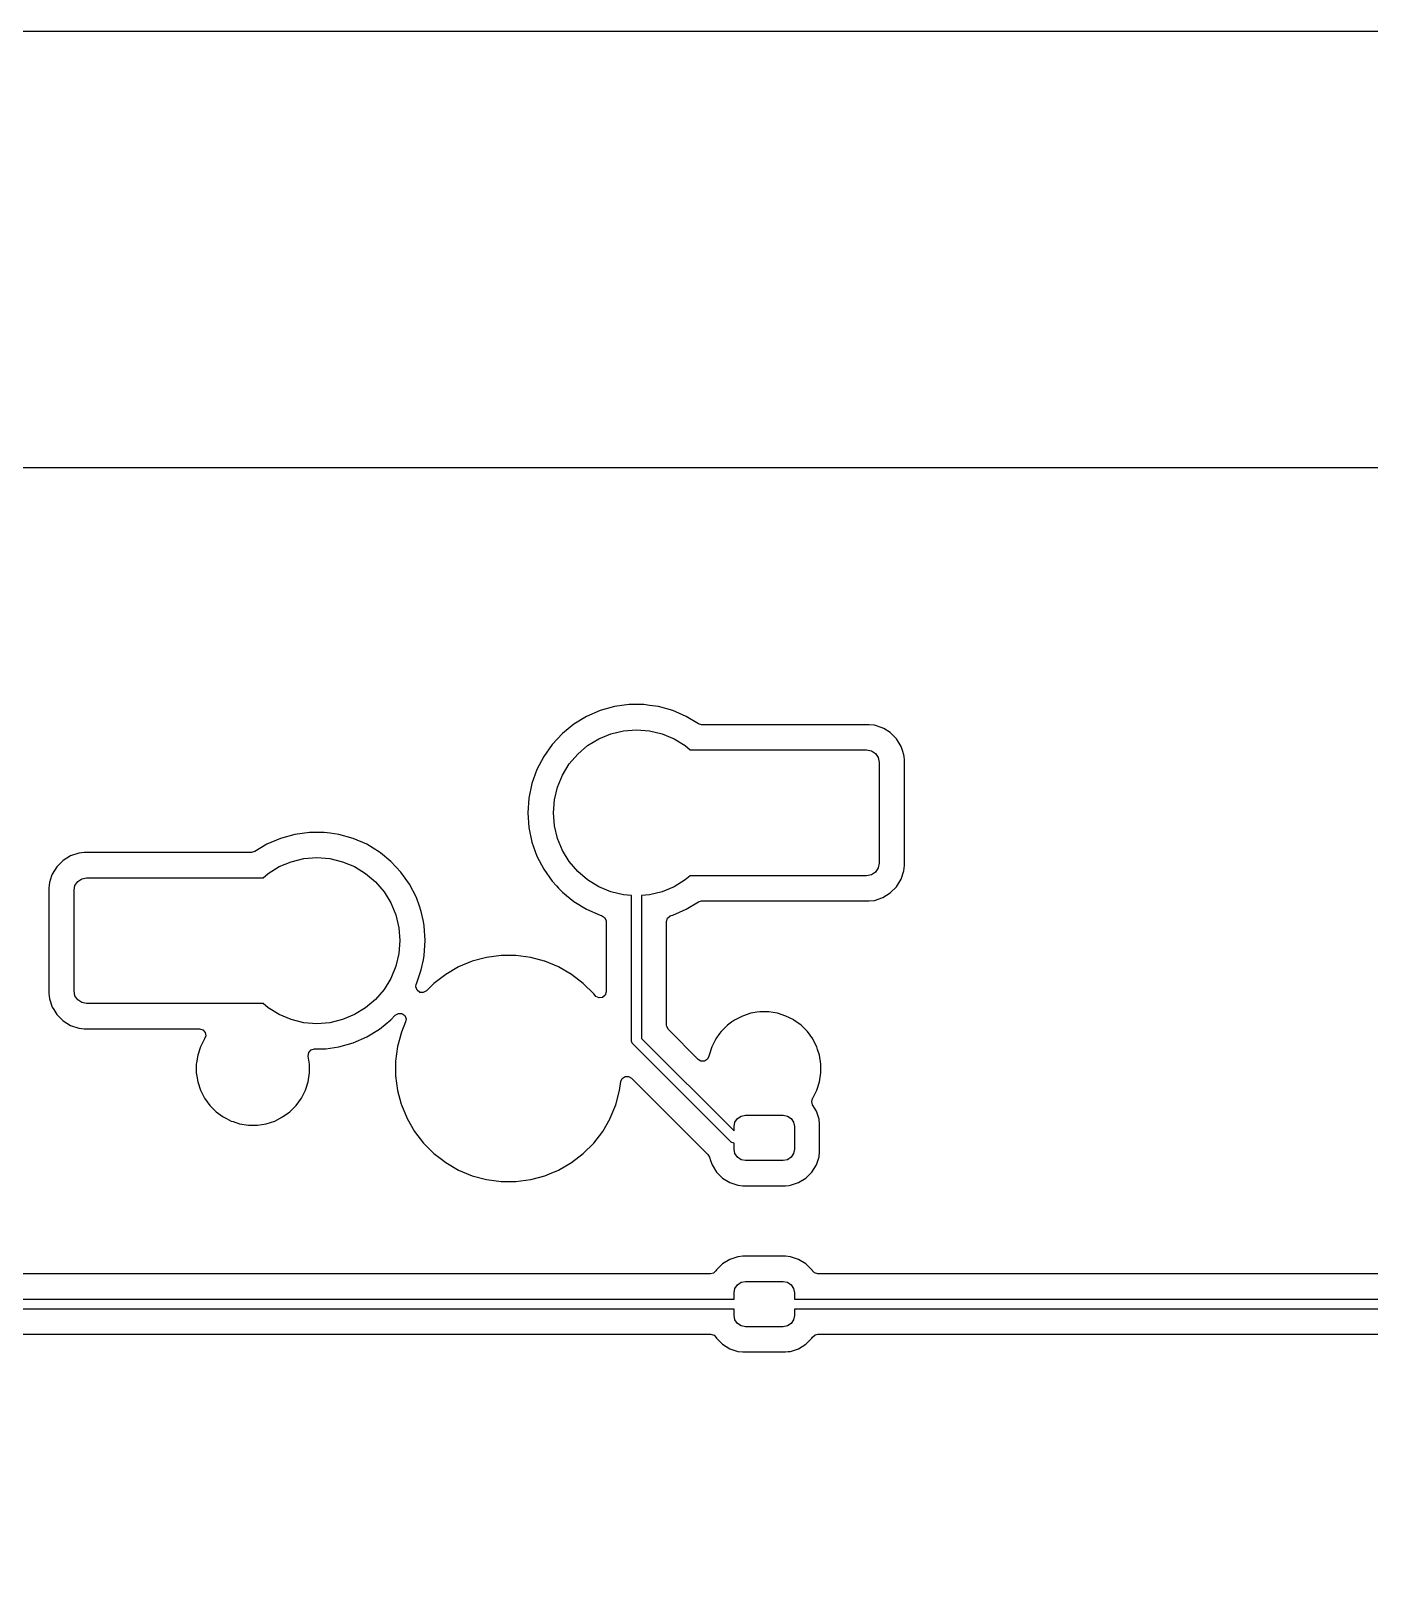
# Model space of a CAD drawing. Header units: millimetres. Extents: x 46 to 4458, y 59 to 1499.
# Drawn here: x 1665.19 to 1691.8, y 913.83 to 944.7 of the extents above; entities that cross this region are included whole.
import ezdxf

# ---------------------------------------------------------------- set-up
doc = ezdxf.new("R2010")
doc.units = ezdxf.units.MM
doc.layers.add('BLACK', color=7, linetype='Continuous')

msp = doc.modelspace()

# ---------------------------------------------------------------- linework, layer by layer
msp.add_lwpolyline([(1739.51188, 833.25441), (1638.06271, 833.5564), (1638.38771, 944.69762), (2107.13583, 944.69762), (2107.13583, 832.69492), (1950.85196, 832.69492)])
at = {"layer": 'BLACK', "linetype": 'Continuous'}
for p, q in [((1646.63262, 936.02944), (1832.63461, 936.02944)), ((1676.23144, 931.08075), (1675.98007, 930.92789)), ((1676.50127, 931.19795), (1676.23144, 931.08075)), ((1676.23144, 931.08075), (1676.23144, 931.08075)), ((1676.78456, 931.27733), (1676.50127, 931.19795)), ((1677.07602, 931.31739), (1676.78456, 931.27733)), ((1676.78456, 931.27733), (1676.78456, 931.27733)), ((1677.37022, 931.31739), (1677.07602, 931.31739)), ((1677.07602, 931.31739), (1677.07602, 931.31739)), ((1677.48569, 931.30152), (1677.37022, 931.31739)), ((1677.37022, 931.31739), (1677.37022, 931.31739)), ((1677.66167, 931.27733), (1677.48569, 931.30152)), ((1677.66168, 931.27733), (1677.66167, 931.27733)), ((1677.94496, 931.19795), (1677.66168, 931.27733)), ((1677.66168, 931.27733), (1677.66168, 931.27733)), ((1678.21479, 931.08075), (1677.94496, 931.19795)), ((1678.2148, 931.08075), (1678.21479, 931.08075)), ((1678.45375, 930.93544), (1678.2148, 931.08075)), ((1675.75186, 930.74223), (1675.55105, 930.52721)), ((1675.98007, 930.92789), (1675.75186, 930.74223)), ((1676.71324, 930.73613), (1676.965, 930.79657)), ((1676.965, 930.79657), (1677.22312, 930.81689)), ((1677.22312, 930.81689), (1677.48124, 930.79657)), ((1677.48124, 930.79657), (1677.733, 930.73613)), ((1678.51818, 930.91739), (1678.45375, 930.93544)), ((1679.89599, 930.91739), (1678.51818, 930.91739)), ((1679.896, 930.91739), (1679.89599, 930.91739)), ((1681.84813, 930.91739), (1679.896, 930.91739)), ((1681.84814, 930.91739), (1681.84813, 930.91739)), ((1681.95091, 930.90689), (1681.84814, 930.91739)), ((1681.95092, 930.90689), (1681.95091, 930.90689)), ((1682.10727, 930.85508), (1681.95092, 930.90689)), ((1682.11745, 930.8517), (1682.10727, 930.85508)), ((1682.11746, 930.8517), (1682.11745, 930.8517)), ((1682.13823, 930.83889), (1682.11746, 930.8517)), ((1682.26678, 930.7596), (1682.13823, 930.83889)), ((1682.39083, 930.63554), (1682.26678, 930.7596)), ((1675.55105, 930.52721), (1675.3814, 930.28687)), ((1676.05639, 930.33361), (1676.25327, 930.50177)), ((1676.25327, 930.50177), (1676.47404, 930.63705)), ((1676.47404, 930.63705), (1676.71324, 930.73613)), ((1677.733, 930.73613), (1677.9722, 930.63705)), ((1677.9722, 930.63705), (1678.19297, 930.50177)), ((1678.19297, 930.50177), (1678.29234, 930.41689)), ((1682.48293, 930.48622), (1682.39083, 930.63554)), ((1682.51696, 930.38353), (1682.48293, 930.48622)), ((1675.3814, 930.28687), (1675.24605, 930.02565)), ((1675.3814, 930.28687), (1675.3814, 930.28687)), ((1675.75296, 929.91597), (1675.88824, 930.13673)), ((1675.88824, 930.13673), (1676.05639, 930.33361)), ((1678.29234, 930.41689), (1679.84812, 930.41689)), ((1679.84812, 930.41689), (1681.79812, 930.41689)), ((1681.79812, 930.41689), (1681.89379, 930.39786)), ((1681.89379, 930.39786), (1681.9749, 930.34366)), ((1681.9749, 930.34366), (1682.02909, 930.26256)), ((1682.02909, 930.26256), (1682.04812, 930.16689)), ((1682.04812, 930.16689), (1682.04812, 928.16689)), ((1682.53812, 930.31969), (1682.51696, 930.38353)), ((1682.53812, 930.31968), (1682.53812, 930.31969)), ((1682.54147, 930.28687), (1682.53812, 930.31968)), ((1682.54862, 930.2169), (1682.54147, 930.28687)), ((1682.54862, 928.11688), (1682.54862, 930.2169)), ((1675.24605, 930.02565), (1675.14753, 929.74845)), ((1675.65388, 929.67677), (1675.75296, 929.91597)), ((1675.14752, 929.74843), (1675.08767, 929.4604)), ((1675.14753, 929.74845), (1675.14752, 929.74843)), ((1675.59343, 929.425), (1675.65388, 929.67677)), ((1675.08767, 929.4604), (1675.06759, 929.16689)), ((1675.08767, 929.4604), (1675.08767, 929.4604)), ((1675.57312, 929.16689), (1675.59343, 929.425)), ((1675.06759, 929.16689), (1675.08767, 928.87338)), ((1675.59343, 928.90877), (1675.57312, 929.16689)), ((1675.65388, 928.65701), (1675.59343, 928.90877)), ((1670.15127, 928.65795), (1669.88144, 928.54075)), ((1670.43456, 928.73733), (1670.15127, 928.65795)), ((1670.72602, 928.77739), (1670.43456, 928.73733)), ((1670.43456, 928.73733), (1670.43456, 928.73733)), ((1671.02022, 928.77739), (1670.72602, 928.77739)), ((1670.72602, 928.77739), (1670.72602, 928.77739)), ((1671.13569, 928.76152), (1671.02022, 928.77739)), ((1671.02022, 928.77739), (1671.02022, 928.77739)), ((1671.31167, 928.73733), (1671.13569, 928.76152)), ((1671.31168, 928.73733), (1671.31167, 928.73733)), ((1671.59496, 928.65795), (1671.31168, 928.73733)), ((1671.31168, 928.73733), (1671.31168, 928.73733)), ((1671.86479, 928.54075), (1671.59496, 928.65795)), ((1675.08767, 928.87338), (1675.08767, 928.87337)), ((1675.08767, 928.87337), (1675.14752, 928.58534)), ((1675.14752, 928.58534), (1675.14753, 928.58533)), ((1675.14753, 928.58533), (1675.24605, 928.30813)), ((1675.75296, 928.4178), (1675.65388, 928.65701)), ((1665.97878, 928.3117), (1665.82946, 928.2196)), ((1665.97879, 928.3117), (1665.97878, 928.3117)), ((1666.14532, 928.36689), (1665.97879, 928.3117)), ((1666.2481, 928.37739), (1666.14532, 928.36689)), ((1666.14532, 928.36689), (1666.14532, 928.36689)), ((1666.24812, 928.37739), (1666.2481, 928.37739)), ((1669.57806, 928.37739), (1666.24812, 928.37739)), ((1669.64249, 928.39544), (1669.57806, 928.37739)), ((1669.88144, 928.54075), (1669.64249, 928.39544)), ((1669.88144, 928.54075), (1669.88144, 928.54075)), ((1670.615, 928.25657), (1670.87312, 928.27689)), ((1670.87312, 928.27689), (1671.13124, 928.25657)), ((1671.8648, 928.54075), (1671.86479, 928.54075)), ((1672.11616, 928.38789), (1671.8648, 928.54075)), ((1672.11617, 928.38789), (1672.11616, 928.38789)), ((1672.13952, 928.36889), (1672.11617, 928.38789)), ((1672.11617, 928.38789), (1672.11617, 928.38789)), ((1672.34438, 928.20223), (1672.13952, 928.36889)), ((1675.24605, 928.30813), (1675.3814, 928.04691)), ((1675.88824, 928.19704), (1675.75296, 928.4178)), ((1665.70541, 928.09555), (1665.61331, 927.94622)), ((1665.82946, 928.2196), (1665.70541, 928.09555)), ((1669.90327, 927.96177), (1670.12404, 928.09705)), ((1670.12404, 928.09705), (1670.36324, 928.19613)), ((1670.36324, 928.19613), (1670.615, 928.25657)), ((1671.13124, 928.25657), (1671.383, 928.19613)), ((1671.383, 928.19613), (1671.6222, 928.09705)), ((1671.6222, 928.09705), (1671.84297, 927.96177)), ((1672.34438, 928.20222), (1672.34438, 928.20223)), ((1672.4453, 928.09417), (1672.34438, 928.20222)), ((1672.34438, 928.20222), (1672.34438, 928.20222)), ((1672.54519, 927.98721), (1672.4453, 928.09417)), ((1672.71484, 927.74687), (1672.54519, 927.98721)), ((1675.3814, 928.04691), (1675.3814, 928.0469)), ((1675.3814, 928.0469), (1675.55105, 927.80656)), ((1676.05639, 928.00016), (1675.88824, 928.19704)), ((1676.25327, 927.83201), (1676.05639, 928.00016)), ((1681.9749, 927.99011), (1681.89379, 927.93592)), ((1682.02909, 928.07122), (1681.9749, 927.99011)), ((1682.04812, 928.16689), (1682.02909, 928.07122)), ((1682.48293, 927.84755), (1682.53812, 928.01409)), ((1682.53812, 928.01409), (1682.54862, 928.11688)), ((1665.55812, 927.77968), (1665.54762, 927.6769)), ((1665.54762, 927.6769), (1665.54762, 925.57689)), ((1665.60185, 927.91165), (1665.55812, 927.77968)), ((1665.55812, 927.77968), (1665.55812, 927.77968)), ((1665.55812, 927.77968), (1665.55812, 927.77968)), ((1665.6133, 927.94622), (1665.60185, 927.91165)), ((1665.61331, 927.94622), (1665.6133, 927.94622)), ((1666.04812, 927.62689), (1666.06715, 927.72256)), ((1666.06715, 927.72256), (1666.12134, 927.80366)), ((1666.12134, 927.80366), (1666.20245, 927.85786)), ((1666.20245, 927.85786), (1666.29812, 927.87689)), ((1666.29812, 927.87689), (1668.34812, 927.87689)), ((1668.34812, 927.87689), (1669.80389, 927.87689)), ((1669.80389, 927.87689), (1669.90327, 927.96177)), ((1671.84297, 927.96177), (1672.03985, 927.79361)), ((1672.03985, 927.79361), (1672.208, 927.59673)), ((1672.71484, 927.74686), (1672.71484, 927.74687)), ((1672.71484, 927.74687), (1672.71484, 927.74687)), ((1672.85019, 927.48565), (1672.71484, 927.74686)), ((1675.55105, 927.80656), (1675.63574, 927.71589)), ((1675.63574, 927.71589), (1675.67637, 927.67238)), ((1675.67637, 927.67238), (1675.75186, 927.59155)), ((1676.47404, 927.69673), (1676.25327, 927.83201)), ((1676.71324, 927.59764), (1676.47404, 927.69673)), ((1677.9722, 927.69673), (1677.733, 927.59764)), ((1678.19297, 927.83201), (1677.9722, 927.69673)), ((1678.29234, 927.91689), (1678.19297, 927.83201)), ((1679.74812, 927.91689), (1678.29234, 927.91689)), ((1681.79812, 927.91689), (1679.74812, 927.91689)), ((1681.89379, 927.93592), (1681.79812, 927.91689)), ((1682.26678, 927.57418), (1682.39083, 927.69823)), ((1682.39083, 927.69823), (1682.48293, 927.84755)), ((1666.04812, 925.62689), (1666.04812, 927.62689)), ((1672.208, 927.59673), (1672.34328, 927.37597)), ((1672.34328, 927.37597), (1672.44236, 927.13677)), ((1672.91299, 927.30896), (1672.85019, 927.48565)), ((1675.75186, 927.59155), (1675.83206, 927.5263)), ((1675.83206, 927.5263), (1675.98007, 927.40589)), ((1675.98007, 927.40589), (1675.98007, 927.40589)), ((1675.98007, 927.40589), (1675.98007, 927.40589)), ((1675.98007, 927.40589), (1676.23144, 927.25303)), ((1676.965, 927.5372), (1676.71324, 927.59764)), ((1677.12381, 927.5247), (1676.965, 927.5372)), ((1677.12504, 924.62738), (1677.12381, 927.5247)), ((1677.48124, 927.5372), (1677.3219, 927.52466)), ((1677.3219, 927.52466), (1677.3231, 924.68567)), ((1677.733, 927.59764), (1677.48124, 927.5372)), ((1678.2148, 927.25303), (1678.45375, 927.39834)), ((1678.45375, 927.39834), (1678.51818, 927.41639)), ((1678.51818, 927.41639), (1679.6981, 927.41639)), ((1679.6981, 927.41639), (1679.69811, 927.41639)), ((1679.69811, 927.41639), (1681.84813, 927.41639)), ((1681.84813, 927.41639), (1681.95092, 927.42689)), ((1681.95092, 927.42689), (1682.11745, 927.48207)), ((1682.11745, 927.48207), (1682.26678, 927.57418)), ((1672.44236, 927.13677), (1672.50281, 926.885)), ((1672.94871, 927.20845), (1672.91299, 927.30896)), ((1672.94871, 927.20843), (1672.94871, 927.20845)), ((1672.99041, 927.00779), (1672.94871, 927.20843)), ((1676.23144, 927.25303), (1676.23144, 927.25303)), ((1676.23144, 927.25303), (1676.50128, 927.13582)), ((1676.50128, 927.13582), (1676.53207, 927.12719)), ((1676.53207, 927.12719), (1676.59132, 927.09015)), ((1676.59132, 927.09015), (1676.62113, 927.02696)), ((1677.82362, 927.00779), (1677.8433, 927.07483)), ((1677.8433, 927.07483), (1677.89611, 927.12058)), ((1677.89611, 927.12058), (1677.91417, 927.12719)), ((1677.91417, 927.12719), (1677.94496, 927.13582)), ((1677.94496, 927.13582), (1678.21479, 927.25302)), ((1677.94496, 927.13582), (1677.94496, 927.13582)), ((1678.21479, 927.25302), (1678.2148, 927.25303)), ((1678.2148, 927.25303), (1678.2148, 927.25303)), ((1672.50281, 926.885), (1672.52312, 926.62689)), ((1673.00857, 926.9204), (1672.99041, 927.00779)), ((1673.02864, 926.62689), (1673.00857, 926.9204)), ((1676.62113, 927.02696), (1676.62262, 927.00779)), ((1676.62262, 927.00779), (1676.62262, 925.61141)), ((1677.82362, 925.57689), (1677.82362, 927.00779)), ((1672.52312, 926.62689), (1672.50281, 926.36877)), ((1673.00857, 926.33338), (1673.02864, 926.62689)), ((1672.44236, 926.11701), (1672.34328, 925.8778)), ((1672.50281, 926.36877), (1672.44236, 926.11701)), ((1672.94871, 926.04534), (1672.99105, 926.24906)), ((1672.99105, 926.24906), (1673.00857, 926.33338)), ((1673.96012, 926.21674), (1673.68832, 926.10415)), ((1674.24432, 926.29289), (1673.96012, 926.21674)), ((1674.536, 926.33129), (1674.24432, 926.29289)), ((1674.53601, 926.33129), (1674.536, 926.33129)), ((1674.83023, 926.33129), (1674.53601, 926.33129)), ((1674.53601, 926.33129), (1674.53601, 926.33129)), ((1674.83024, 926.33129), (1674.83023, 926.33129)), ((1674.83023, 926.33129), (1674.83023, 926.33129)), ((1675.12192, 926.29289), (1674.83024, 926.33129)), ((1675.39743, 926.21906), (1675.12192, 926.29289)), ((1675.12192, 926.29289), (1675.12192, 926.29289)), ((1675.12192, 926.29289), (1675.12192, 926.29289)), ((1675.40611, 926.21674), (1675.39743, 926.21906)), ((1675.67791, 926.10415), (1675.40611, 926.21674)), ((1672.34328, 925.8778), (1672.208, 925.65704)), ((1672.85042, 925.76876), (1672.90019, 925.90881)), ((1672.90019, 925.90881), (1672.94871, 926.04533)), ((1672.94871, 926.04533), (1672.94871, 926.04534)), ((1672.94871, 926.04534), (1672.94871, 926.04534)), ((1673.43351, 925.95704), (1673.20011, 925.77794)), ((1673.43353, 925.95705), (1673.43351, 925.95704)), ((1673.68831, 926.10415), (1673.43353, 925.95705)), ((1673.68832, 926.10415), (1673.68831, 926.10415)), ((1675.67793, 926.10415), (1675.67791, 926.10415)), ((1675.93271, 925.95705), (1675.67793, 926.10415)), ((1675.93272, 925.95704), (1675.93271, 925.95705)), ((1675.93271, 925.95705), (1675.93271, 925.95705)), ((1676.16613, 925.77794), (1675.93272, 925.95704)), ((1675.93272, 925.95704), (1675.93272, 925.95704)), ((1675.93272, 925.95704), (1675.93272, 925.95704)), ((1665.54762, 925.57689), (1665.54762, 925.57687)), ((1665.54762, 925.57687), (1665.55812, 925.47409)), ((1666.06715, 925.53122), (1666.04812, 925.62689)), ((1666.12134, 925.45011), (1666.06715, 925.53122)), ((1672.208, 925.65704), (1672.03985, 925.46016)), ((1672.83901, 925.70704), (1672.84896, 925.76529)), ((1672.86343, 925.64158), (1672.83901, 925.70704)), ((1672.84896, 925.76529), (1672.85019, 925.76811)), ((1672.85019, 925.76812), (1672.85042, 925.76876)), ((1672.85019, 925.76811), (1672.85019, 925.76812)), ((1672.91936, 925.59971), (1672.86343, 925.64158)), ((1672.98905, 925.59472), (1672.91936, 925.59971)), ((1673.05038, 925.62821), (1672.98905, 925.59472)), ((1673.20011, 925.77794), (1673.05038, 925.62821)), ((1676.16614, 925.77793), (1676.16613, 925.77794)), ((1676.37416, 925.5699), (1676.16614, 925.77793)), ((1676.37417, 925.56989), (1676.37416, 925.5699)), ((1676.40024, 925.53592), (1676.37417, 925.56989)), ((1676.41742, 925.51769), (1676.40024, 925.53592)), ((1676.48097, 925.48867), (1676.41742, 925.51769)), ((1676.55013, 925.49861), (1676.48097, 925.48867)), ((1676.60293, 925.54437), (1676.55013, 925.49861)), ((1676.62262, 925.61141), (1676.60293, 925.54437)), ((1677.82362, 924.94698), (1677.82362, 925.57689)), ((1665.55812, 925.47409), (1665.55812, 925.47409)), ((1665.55812, 925.47409), (1665.6133, 925.30756)), ((1665.6133, 925.30756), (1665.61331, 925.30755)), ((1665.61331, 925.30755), (1665.64387, 925.258)), ((1665.64387, 925.258), (1665.70541, 925.15823)), ((1666.20245, 925.39592), (1666.12134, 925.45011)), ((1666.29812, 925.37689), (1666.20245, 925.39592)), ((1668.22312, 925.37689), (1666.29812, 925.37689)), ((1669.80389, 925.37689), (1668.22312, 925.37689)), ((1669.90327, 925.29201), (1669.80389, 925.37689)), ((1670.12404, 925.15673), (1669.90327, 925.29201)), ((1671.84297, 925.29201), (1671.6222, 925.15673)), ((1672.03985, 925.46016), (1671.84297, 925.29201)), ((1679.61621, 925.20315), (1679.49956, 925.18467)), ((1679.67454, 925.21239), (1679.61621, 925.20315)), ((1679.8517, 925.21239), (1679.67454, 925.21239)), ((1679.93919, 925.19853), (1679.8517, 925.21239)), ((1680.02668, 925.18467), (1679.93919, 925.19853)), ((1665.70541, 925.15823), (1665.82946, 925.03418)), ((1665.82946, 925.03418), (1665.97879, 924.94207)), ((1665.97879, 924.94207), (1666.14532, 924.88689)), ((1666.14532, 924.88689), (1666.24811, 924.87639)), ((1666.24811, 924.87639), (1668.17524, 924.87639)), ((1668.17524, 924.87639), (1668.17525, 924.87639)), ((1668.17525, 924.87639), (1668.54217, 924.87639)), ((1668.54217, 924.87639), (1668.60921, 924.8567)), ((1670.36324, 925.05764), (1670.12404, 925.15673)), ((1670.615, 924.9972), (1670.36324, 925.05764)), ((1670.87312, 924.97689), (1670.615, 924.9972)), ((1671.13124, 924.9972), (1670.87312, 924.97689)), ((1671.383, 925.05764), (1671.13124, 924.9972)), ((1671.6222, 925.15673), (1671.383, 925.05764)), ((1672.11617, 924.86589), (1672.34438, 925.05155)), ((1672.34438, 925.05155), (1672.43261, 925.14602)), ((1672.43261, 925.14602), (1672.49275, 925.18158)), ((1672.49275, 925.18158), (1672.56257, 925.17898)), ((1672.63779, 925.01393), (1672.55327, 924.80988)), ((1672.56257, 925.17898), (1672.6199, 925.13904)), ((1672.6199, 925.13904), (1672.64654, 925.07445)), ((1672.64654, 925.07445), (1672.63779, 925.01393)), ((1677.82645, 924.92063), (1677.82362, 924.94698)), ((1677.85994, 924.8593), (1677.82645, 924.92063)), ((1679.0299, 924.94537), (1678.90464, 924.8201)), ((1679.02991, 924.94537), (1679.0299, 924.94537)), ((1679.0299, 924.94537), (1679.0299, 924.94537)), ((1679.11288, 925.00566), (1679.02991, 924.94537)), ((1679.17323, 925.0495), (1679.11288, 925.00566)), ((1679.33108, 925.12993), (1679.17323, 925.0495)), ((1679.49956, 925.18467), (1679.33108, 925.12993)), ((1679.33108, 925.12993), (1679.33108, 925.12993)), ((1680.19516, 925.12993), (1680.02668, 925.18467)), ((1680.34898, 925.05155), (1680.19516, 925.12993)), ((1680.19516, 925.12993), (1680.19516, 925.12993)), ((1680.35301, 925.0495), (1680.34898, 925.05155)), ((1680.49633, 924.94537), (1680.35301, 925.0495)), ((1680.6216, 924.8201), (1680.49633, 924.94537)), ((1668.64051, 924.67678), (1668.56008, 924.51893)), ((1668.60921, 924.8567), (1668.65496, 924.8039)), ((1668.64249, 924.67951), (1668.64051, 924.67678)), ((1668.6649, 924.73474), (1668.64249, 924.67951)), ((1668.65496, 924.8039), (1668.6649, 924.73474)), ((1671.31167, 924.51645), (1671.59496, 924.59582)), ((1671.59496, 924.59582), (1671.8648, 924.71303)), ((1671.8648, 924.71303), (1672.11617, 924.86589)), ((1672.55327, 924.80988), (1672.47712, 924.52568)), ((1677.13997, 924.59133), (1677.12504, 924.62738)), ((1677.15241, 924.57618), (1677.13997, 924.59133)), ((1679.10756, 922.62374), (1677.15241, 924.57618)), ((1677.3231, 924.68567), (1679.16312, 922.84821)), ((1678.4527, 924.26654), (1677.85994, 924.8593)), ((1678.80051, 924.67678), (1678.72008, 924.51893)), ((1678.87528, 924.77969), (1678.80051, 924.67678)), ((1678.90464, 924.8201), (1678.87528, 924.77969)), ((1678.90464, 924.8201), (1678.90464, 924.8201)), ((1678.90464, 924.8201), (1678.90464, 924.8201)), ((1680.72573, 924.67678), (1680.6216, 924.8201)), ((1680.74806, 924.63297), (1680.72573, 924.67678)), ((1680.80616, 924.51893), (1680.74806, 924.63297)), ((1668.50533, 924.35044), (1668.48157, 924.20039)), ((1668.56008, 924.51893), (1668.50533, 924.35044)), ((1668.56008, 924.51893), (1668.56008, 924.51893)), ((1670.70367, 924.33299), (1670.71262, 924.40228)), ((1670.72862, 924.17547), (1670.70367, 924.33299)), ((1670.71262, 924.40228), (1670.75762, 924.45573)), ((1670.75762, 924.45573), (1670.82437, 924.47637)), ((1670.82437, 924.47637), (1670.82614, 924.47639)), ((1670.82614, 924.47639), (1671.02022, 924.47639)), ((1671.02022, 924.47639), (1671.05164, 924.48071)), ((1671.05164, 924.48071), (1671.31167, 924.51645)), ((1672.47712, 924.52568), (1672.43872, 924.234)), ((1678.50375, 924.23575), (1678.4527, 924.26654)), ((1678.63293, 924.27168), (1678.57361, 924.23475)), ((1678.66286, 924.33482), (1678.63293, 924.27168)), ((1678.66533, 924.35045), (1678.66286, 924.33482)), ((1678.72008, 924.51893), (1678.66533, 924.35045)), ((1678.72008, 924.51893), (1678.72008, 924.51893)), ((1680.82368, 924.46501), (1680.80616, 924.51893)), ((1680.80616, 924.51893), (1680.80616, 924.51893)), ((1680.86091, 924.35044), (1680.82368, 924.46501)), ((1680.88862, 924.17547), (1680.86091, 924.35044)), ((1668.48157, 924.20039), (1668.47762, 924.17547)), ((1668.47762, 924.17547), (1668.47762, 923.99831)), ((1668.47762, 923.99831), (1668.48772, 923.93453)), ((1670.70091, 923.82333), (1670.72862, 923.99831)), ((1670.72862, 923.99831), (1670.72862, 924.17547)), ((1672.43872, 924.234), (1672.43872, 924.23399)), ((1672.43872, 924.23399), (1672.43872, 923.93979)), ((1678.57361, 924.23475), (1678.50375, 924.23575)), ((1680.86091, 923.82333), (1680.88862, 923.99831)), ((1680.88862, 923.99831), (1680.88862, 924.17547)), ((1668.48772, 923.93453), (1668.50533, 923.82333)), ((1668.50533, 923.82333), (1668.56008, 923.65485)), ((1668.56008, 923.65485), (1668.56008, 923.65485)), ((1668.56008, 923.65485), (1668.62726, 923.523)), ((1670.56573, 923.497), (1670.64616, 923.65485)), ((1670.64616, 923.65485), (1670.70091, 923.82333)), ((1672.43872, 923.93979), (1672.43872, 923.93977)), ((1672.43872, 923.93977), (1672.47704, 923.64867)), ((1672.47704, 923.64867), (1672.47712, 923.64809)), ((1672.47712, 923.64809), (1672.54869, 923.381)), ((1676.81297, 923.3639), (1676.88912, 923.64809)), ((1676.88912, 923.64809), (1676.91255, 923.8261)), ((1676.91255, 923.8261), (1676.94082, 923.89)), ((1676.94082, 923.89), (1676.99914, 923.92847)), ((1676.99914, 923.92847), (1677.06901, 923.9293)), ((1677.06901, 923.9293), (1677.12317, 923.8976)), ((1677.12317, 923.8976), (1678.64514, 922.37563)), ((1680.72573, 923.497), (1680.80616, 923.65485)), ((1680.80616, 923.65485), (1680.86091, 923.82333)), ((1668.62726, 923.523), (1668.64051, 923.497)), ((1668.64051, 923.497), (1668.74464, 923.35367)), ((1668.74464, 923.35367), (1668.86991, 923.2284)), ((1670.33633, 923.2284), (1670.4616, 923.35367)), ((1670.4616, 923.35367), (1670.56573, 923.497)), ((1672.54869, 923.381), (1672.55327, 923.36389)), ((1672.55327, 923.36389), (1672.66585, 923.09209)), ((1676.79423, 923.31866), (1676.81297, 923.3639)), ((1680.70557, 923.43138), (1680.72382, 923.49388)), ((1680.72401, 923.36399), (1680.70557, 923.43138)), ((1680.72382, 923.49388), (1680.72572, 923.49698)), ((1680.80012, 923.24059), (1680.72401, 923.36399)), ((1680.72572, 923.49698), (1680.72573, 923.497)), ((1668.86991, 923.2284), (1669.01323, 923.12427)), ((1669.01323, 923.12427), (1669.0764, 923.09208)), ((1669.0764, 923.09208), (1669.17108, 923.04385)), ((1669.17108, 923.04385), (1669.17108, 923.04384)), ((1669.17108, 923.04384), (1669.2112, 923.03081)), ((1669.2112, 923.03081), (1669.33956, 922.9891)), ((1669.86667, 922.9891), (1670.03516, 923.04385)), ((1670.03516, 923.04385), (1670.19301, 923.12427)), ((1670.19301, 923.12427), (1670.33633, 923.2284)), ((1672.66585, 923.09209), (1672.66586, 923.09208)), ((1672.66586, 923.09208), (1672.81296, 922.8373)), ((1676.55327, 922.83729), (1676.70038, 923.09208)), ((1676.70038, 923.09208), (1676.70408, 923.10101)), ((1676.70408, 923.10101), (1676.79423, 923.31866)), ((1679.18025, 923.01799), (1679.22902, 923.09099)), ((1679.22902, 923.09099), (1679.30202, 923.13976)), ((1679.30202, 923.13976), (1679.38812, 923.15689)), ((1679.38812, 923.15689), (1680.13812, 923.15689)), ((1680.13812, 923.15689), (1680.22422, 923.13976)), ((1680.22422, 923.13976), (1680.29722, 923.09099)), ((1680.29722, 923.09099), (1680.34599, 923.01799)), ((1680.80012, 923.24058), (1680.80012, 923.24059)), ((1680.80012, 923.24059), (1680.80012, 923.24059)), ((1680.85347, 923.0796), (1680.80012, 923.24058)), ((1680.8635, 922.98134), (1680.85347, 923.0796)), ((1680.85347, 923.0796), (1680.85347, 923.0796)), ((1669.33956, 922.9891), (1669.51454, 922.96139)), ((1669.51454, 922.96139), (1669.51454, 922.96139)), ((1669.51454, 922.96139), (1669.6917, 922.96139)), ((1669.6917, 922.96139), (1669.86667, 922.9891)), ((1669.6917, 922.96139), (1669.6917, 922.96139)), ((1672.81296, 922.8373), (1672.81297, 922.83728)), ((1672.81297, 922.83728), (1672.99207, 922.60388)), ((1676.37417, 922.60388), (1676.55327, 922.83729)), ((1679.16312, 922.93189), (1679.18025, 923.01799)), ((1679.16312, 922.84821), (1679.16312, 922.93189)), ((1680.34599, 923.01799), (1680.36312, 922.93189)), ((1680.36312, 922.93189), (1680.36312, 922.48189)), ((1680.86362, 922.98023), (1680.8635, 922.98134)), ((1680.86362, 922.43354), (1680.86362, 922.98023)), ((1672.99207, 922.60388), (1672.99207, 922.60387)), ((1672.99207, 922.60387), (1673.2001, 922.39584)), ((1676.16613, 922.39584), (1676.37417, 922.60388)), ((1679.11812, 922.61937), (1679.10756, 922.62374)), ((1679.14361, 922.60881), (1679.11812, 922.61937)), ((1679.16312, 922.60689), (1679.14361, 922.60881)), ((1679.16312, 922.48189), (1679.16312, 922.60689)), ((1679.18025, 922.39578), (1679.16312, 922.48189)), ((1680.36312, 922.48189), (1680.34599, 922.39578)), ((1680.85347, 922.33418), (1680.86362, 922.43354)), ((1673.2001, 922.39584), (1673.20011, 922.39584)), ((1673.20011, 922.39584), (1673.32128, 922.30286)), ((1673.32128, 922.30286), (1673.43352, 922.21673)), ((1673.43352, 922.21673), (1673.43353, 922.21673)), ((1673.43353, 922.21673), (1673.68831, 922.06963)), ((1675.67792, 922.06963), (1675.93272, 922.21673)), ((1675.93272, 922.21673), (1676.16613, 922.39584)), ((1678.64514, 922.37563), (1678.67516, 922.32696)), ((1678.67516, 922.32696), (1678.69681, 922.26162)), ((1678.69681, 922.26162), (1678.72612, 922.17319)), ((1678.72612, 922.17319), (1678.72612, 922.17318)), ((1678.72612, 922.17318), (1678.81515, 922.02885)), ((1679.22902, 922.32279), (1679.18025, 922.39578)), ((1679.30202, 922.27401), (1679.22902, 922.32279)), ((1679.38812, 922.25689), (1679.30202, 922.27401)), ((1680.13812, 922.25689), (1679.38812, 922.25689)), ((1680.22422, 922.27401), (1680.13812, 922.25689)), ((1680.29722, 922.32279), (1680.22422, 922.27401)), ((1680.34599, 922.39578), (1680.29722, 922.32279)), ((1680.71109, 922.02884), (1680.80012, 922.17319)), ((1680.80012, 922.17319), (1680.85347, 922.33418)), ((1673.68831, 922.06963), (1673.68832, 922.06962)), ((1673.68832, 922.06962), (1673.96012, 921.95704)), ((1673.96012, 921.95704), (1673.96013, 921.95704)), ((1673.96013, 921.95704), (1673.96013, 921.95704)), ((1673.96013, 921.95704), (1674.24432, 921.88089)), ((1674.24432, 921.88089), (1674.53601, 921.84249)), ((1674.53601, 921.84249), (1674.53602, 921.84249)), ((1674.53602, 921.84249), (1674.83022, 921.84249)), ((1674.83022, 921.84249), (1674.83023, 921.84249)), ((1674.83023, 921.84249), (1675.12192, 921.88089)), ((1675.12192, 921.88089), (1675.40611, 921.95704)), ((1675.40611, 921.95704), (1675.49698, 921.99468)), ((1675.49698, 921.99468), (1675.67791, 922.06962)), ((1675.67791, 922.06962), (1675.67792, 922.06962)), ((1675.67792, 922.06962), (1675.67792, 922.06963)), ((1678.81515, 922.02885), (1678.81515, 922.02884)), ((1678.81515, 922.02884), (1678.93507, 921.90892)), ((1678.93507, 921.90892), (1678.93508, 921.90892)), ((1678.93508, 921.90892), (1679.07941, 921.81989)), ((1679.07941, 921.81989), (1679.07942, 921.81989)), ((1679.07942, 921.81989), (1679.07942, 921.81988)), ((1679.07942, 921.81988), (1679.24041, 921.76654)), ((1680.28583, 921.76654), (1680.44682, 921.81988)), ((1680.44682, 921.81988), (1680.59116, 921.90892)), ((1680.59116, 921.90892), (1680.71109, 922.02884)), ((1679.24041, 921.76654), (1679.33977, 921.75639)), ((1679.33977, 921.75639), (1680.18646, 921.75639)), ((1680.18646, 921.75639), (1680.18647, 921.75639)), ((1680.18647, 921.75639), (1680.25597, 921.76349)), ((1680.18647, 921.75639), (1680.18647, 921.75639)), ((1680.25597, 921.76349), (1680.28583, 921.76654)), ((1679.07941, 920.29389), (1678.93508, 920.20486)), ((1679.07942, 920.29389), (1679.07941, 920.29389)), ((1679.24041, 920.34724), (1679.07942, 920.29389)), ((1679.33976, 920.35739), (1679.24041, 920.34724)), ((1679.24041, 920.34724), (1679.24041, 920.34724)), ((1679.33978, 920.35739), (1679.33976, 920.35739)), ((1680.18647, 920.35739), (1679.33978, 920.35739)), ((1680.28583, 920.34724), (1680.18647, 920.35739)), ((1680.42529, 920.30102), (1680.28583, 920.34724)), ((1680.44682, 920.29389), (1680.42529, 920.30102)), ((1680.59116, 920.20486), (1680.44682, 920.29389)), ((1680.44682, 920.29389), (1680.44682, 920.29389)), ((1680.44682, 920.29389), (1680.44682, 920.29389)), ((1678.69812, 920.00739), (1661.77812, 920.00739)), ((1678.75171, 920.01957), (1678.69812, 920.00739)), ((1678.80365, 920.06629), (1678.75171, 920.01957)), ((1678.81515, 920.08493), (1678.80365, 920.06629)), ((1678.93507, 920.20486), (1678.81515, 920.08493)), ((1678.93508, 920.20486), (1678.93507, 920.20486)), ((1680.71109, 920.08493), (1680.59116, 920.20486)), ((1680.59116, 920.20486), (1680.59116, 920.20486)), ((1680.71853, 920.07286), (1680.71109, 920.08493)), ((1680.72258, 920.06629), (1680.71853, 920.07286)), ((1680.76108, 920.02707), (1680.72258, 920.06629)), ((1680.82812, 920.00739), (1680.76108, 920.02707)), ((1712.03562, 920.00739), (1680.82812, 920.00739)), ((1679.16312, 919.63189), (1679.18025, 919.71799)), ((1679.16312, 919.50546), (1679.16312, 919.63189)), ((1679.18025, 919.71799), (1679.22902, 919.79099)), ((1679.22902, 919.79099), (1679.30202, 919.83976)), ((1679.30202, 919.83976), (1679.38812, 919.85689)), ((1679.38812, 919.85689), (1680.13812, 919.85689)), ((1680.13812, 919.85689), (1680.22422, 919.83976)), ((1680.22422, 919.83976), (1680.29722, 919.79099)), ((1680.29722, 919.79099), (1680.34599, 919.71799)), ((1680.34599, 919.71799), (1680.36312, 919.63189)), ((1680.36312, 919.63189), (1680.36312, 919.5055)), ((1661.31312, 919.50498), (1679.16312, 919.50546)), ((1680.36312, 919.5055), (1712.50062, 919.50636)), ((1679.16312, 919.30738), (1661.31312, 919.3069)), ((1679.16312, 919.18189), (1679.16312, 919.30738)), ((1679.18025, 919.09578), (1679.16312, 919.18189)), ((1679.22902, 919.02279), (1679.18025, 919.09578)), ((1679.30202, 918.97401), (1679.22902, 919.02279)), ((1680.29722, 919.02279), (1680.22422, 918.97401)), ((1680.34599, 919.09578), (1680.29722, 919.02279)), ((1680.36312, 919.18189), (1680.34599, 919.09578)), ((1712.50062, 919.30828), (1680.36312, 919.30742)), ((1680.36312, 919.30742), (1680.36312, 919.18189)), ((1661.77812, 918.80639), (1678.69812, 918.80639)), ((1678.69812, 918.80639), (1678.76515, 918.7867)), ((1678.76515, 918.7867), (1678.80365, 918.74748)), ((1678.80365, 918.74748), (1678.81515, 918.72884)), ((1678.81515, 918.72884), (1678.93507, 918.60892)), ((1679.38812, 918.95689), (1679.30202, 918.97401)), ((1680.13812, 918.95689), (1679.38812, 918.95689)), ((1680.22422, 918.97401), (1680.13812, 918.95689)), ((1680.59116, 918.60892), (1680.71109, 918.72884)), ((1680.71109, 918.72884), (1680.72258, 918.74748)), ((1680.72258, 918.74748), (1680.77453, 918.79421)), ((1680.77453, 918.79421), (1680.82812, 918.80639)), ((1680.82812, 918.80639), (1712.03562, 918.80639)), ((1678.93507, 918.60892), (1678.93508, 918.60892)), ((1678.93508, 918.60892), (1679.07941, 918.51989)), ((1679.07941, 918.51989), (1679.07942, 918.51989)), ((1679.07942, 918.51989), (1679.07942, 918.51988)), ((1679.07942, 918.51988), (1679.24041, 918.46654)), ((1679.24041, 918.46654), (1679.33977, 918.45639)), ((1679.33977, 918.45639), (1680.18646, 918.45639)), ((1680.18646, 918.45639), (1680.18647, 918.45639)), ((1680.18647, 918.45639), (1680.24088, 918.46195)), ((1680.18647, 918.45639), (1680.18647, 918.45639)), ((1680.24088, 918.46195), (1680.28583, 918.46654)), ((1680.28583, 918.46654), (1680.44682, 918.51988)), ((1680.44682, 918.51988), (1680.59116, 918.60892))]:
    msp.add_line(p, q, dxfattribs=at)

doc.saveas('drawing.dxf')
